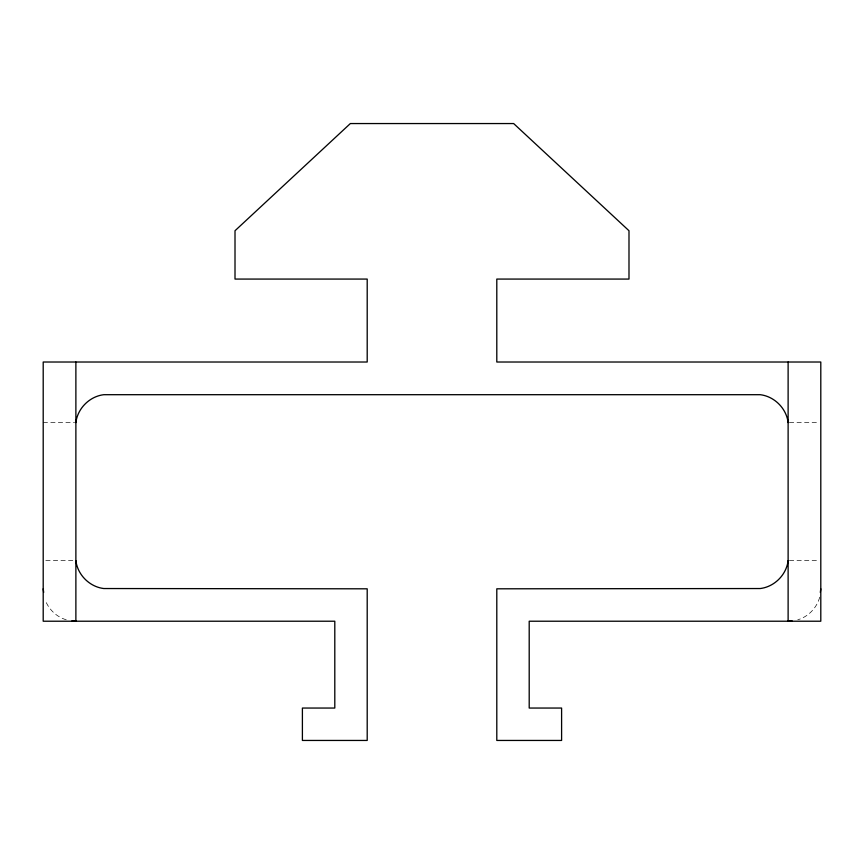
<?xml version="1.0" encoding="UTF-8"?>
<svg xmlns="http://www.w3.org/2000/svg" width="864" height="864" viewBox="0 0 864 864"><rect width="100%" height="100%" fill="white"/><g stroke="black" fill="none" stroke-linecap="round" stroke-linejoin="round"><path stroke-width="0.65" stroke-dasharray="4.32 3.24" d="M819.698 597.197C816.858 607.802 808.369 616.712 797.785 619.769M43.2 422.582L74.574 422.582M789.426 422.582L819.493 422.582M45.814 560.65L74.574 560.65M789.426 560.65L819.493 560.65M66.215 619.769C57.013 617.09 49.356 610.016 45.662 601.214"/><path stroke-width="1.3" d="M820.325 592.412L820.8 588.816M75.881 422.582C77.587 408.402 89.586 396.403 103.766 394.697L760.234 394.697C774.414 396.403 786.413 408.402 788.119 422.582M788.119 560.65C786.413 574.83 774.414 586.829 760.234 588.535L496.8 588.816L496.8 740.448L561.6 740.448L561.6 708.048L529.2 708.048L529.2 621.216L820.8 621.216L820.8 362.016L496.8 362.016L496.8 279.072L628.992 279.072L628.992 230.742L513.648 123.552L350.352 123.552L235.008 230.742L235.008 279.072L367.2 279.072L367.2 362.016L43.2 362.016L43.2 621.216L334.8 621.216L334.8 708.048L302.4 708.048L302.4 740.448L367.2 740.448L367.2 588.816L103.766 588.535C89.586 586.829 77.587 574.83 75.881 560.65M788.4 621.216L791.996 620.741M72.004 620.741L75.6 621.216M43.2 588.816L43.675 592.412M788.119 362.016L788.119 621.216M75.881 362.016L75.881 621.216"/></g></svg>
